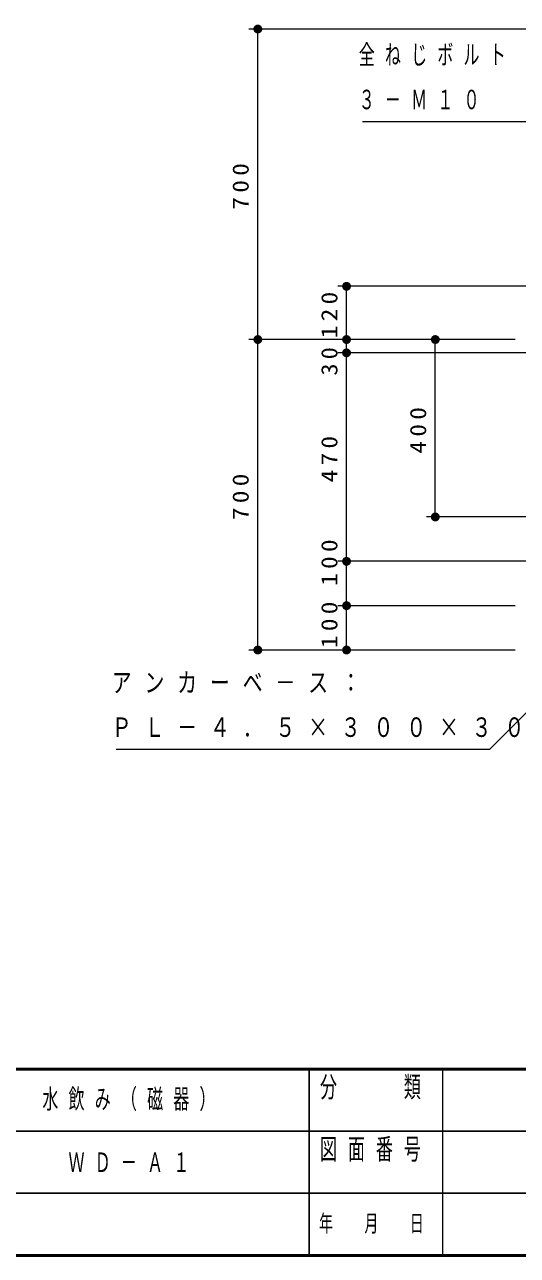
# Model space of a CAD drawing. Units: millimetres on the paper, scale 1:20. Extents: x -365 to 4, y -26 to 257.
# Drawn here: x -162.1 to -106.5, y 0 to 138.7 of the extents above; entities that cross this region are included whole.
import ezdxf

# ---------------------------------------------------------------- set-up
doc = ezdxf.new("R2010")
doc.units = ezdxf.units.MM
doc.layers.add('LY_1', color=7, linetype='Continuous', lineweight=13)
doc.layers.add('LY_3', color=7, linetype='Continuous', lineweight=13)
doc.styles.add('ＭＳ ゴシック', font='')
doc.styles.get('ＭＳ ゴシック').set_extended_font_data('MS Gothic')

# ---------------------------------------------------------------- blocks, each defined once
blk = doc.blocks.new('filled_dot')
at = {"color": 0, "linetype": 'Continuous', "lineweight": -2, "const_width": 1.25}
blk.add_lwpolyline([(-0.625, 0, 1), (0.625, 0, 1)], format="xyb", close=True, dxfattribs=at)

msp = doc.modelspace()

# ---------------------------------------------------------------- linework, layer by layer
at = {"layer": 'LY_1'}
for p, q in [((-95.749, 138.239), (-136.799, 138.239)), ((-135.799, 103.239), (-135.799, 138.239)), ((-104.299, 109.239), (-126.799, 109.239)), ((-125.799, 103.239), (-125.799, 109.239)), ((-106.799, 103.239), (-136.799, 103.239)), ((-135.799, 68.239), (-135.799, 103.239)), ((-125.799, 99.06), (-125.799, 103.239)), ((-115.799, 83.239), (-115.799, 103.239)), ((-104.299, 101.739), (-126.799, 101.739)), ((-125.799, 78.239), (-125.799, 101.739)), ((-87.299, 83.239), (-116.799, 83.239)), ((-125.799, 73.239), (-125.799, 81.246)), ((-104.299, 78.239), (-126.799, 78.239)), ((-106.799, 73.239), (-126.799, 73.239)), ((-125.799, 68.239), (-125.799, 73.239)), ((-106.799, 68.239), (-136.799, 68.239))]:
    msp.add_line(p, q, dxfattribs=at)
for points in [[(-83.32, 105.548), (-105.554, 127.781), (-124.005, 127.781)], [(-88.482, 78.239), (-109.696, 57.026), (-151.753, 57.026)]]:
    msp.add_lwpolyline(points, dxfattribs=at)
at = {"layer": 'LY_3', "lineweight": 50}
for p, q in [((-365, 21), (0, 21)), ((-365, 0), (0, 0))]:
    msp.add_line(p, q, dxfattribs=at)
at = {"layer": 'LY_3', "lineweight": 25}
for p, q in [((-130, 21), (-130, 0)), ((-182.5, 14), (-70, 14)), ((-237.5, 7), (0, 7))]:
    msp.add_line(p, q, dxfattribs=at)
at = {"layer": 'LY_3'}
msp.add_line((-115, 21), (-115, 0), dxfattribs=at)

# ---------------------------------------------------------------- block references
at = {"layer": 'LY_1', "xscale": 0.4, "yscale": 0.4}
for p, rotation in [((-135.799, 138.239), 270), ((-125.799, 109.239), 270), ((-135.799, 103.239), 90), ((-135.799, 103.239), 270), ((-125.799, 103.239), 90), ((-125.799, 103.239), 270), ((-115.799, 103.239), 270), ((-125.799, 101.739), 270), ((-115.799, 83.239), 90), ((-125.799, 78.239), 270), ((-125.799, 73.239), 270), ((-135.799, 68.239), 90), ((-125.799, 68.239), 90)]:
    msp.add_blockref('filled_dot', p, dxfattribs=dict(at, rotation=rotation))

# ---------------------------------------------------------------- texts
at = {"layer": 'LY_1', "char_height": 2.199, "style": 'ＭＳ ゴシック'}
for s, insert, attachment_point in [('\\T1.64;\\W0.6;全ねじボルト', (-124.422, 135.281), 4), ('\\T1.64;\\W0.6;３－Ｍ１０', (-124.422, 130.281), 4), ('\\T1.64;\\W0.75;アンカーベ－ス：', (-152.265, 64.526), 4), ('\\T1.64;\\W0.75;ＰＬ－４．５×３００×３００', (-152.265, 59.526), 4), ('\\T1.64;\\W0.6;水飲み（磁器）', (-149.75, 17.5), 5), ('\\T1.64;\\W0.6;ＷＤ－Ａ１', (-149.75, 10.5), 5)]:
    msp.add_mtext(s, dxfattribs=dict(at, insert=insert, attachment_point=attachment_point))
at = {"layer": 'LY_1', "char_height": 1.833, "attachment_point": 8, "rotation": 90, "style": 'ＭＳ ゴシック'}
for s, insert in [('\\T1.33;\\W1.15;700', (-136.799, 120.739)), ('\\T1.33;\\W1.15;120', (-126.799, 106.239)), ('\\T1.34;\\W1.1;30', (-126.799, 101.008)), ('\\T1.33;\\W1.15;400', (-116.799, 93.239)), ('\\T1.33;\\W1.15;470', (-126.799, 89.989)), ('\\T1.33;\\W1.15;700', (-136.799, 85.739)), ('\\T1.33;\\W1.15;100', (-126.799, 78.329)), ('\\T1.33;\\W1.15;100', (-126.799, 71.316))]:
    msp.add_mtext(s, dxfattribs=dict(at, insert=insert))
at = {"layer": 'LY_3', "style": 'ＭＳ ゴシック'}
for s, insert, char_height, attachment_point in [('\\T1.64;\\W0.6;分\u3000\u3000類', (-122.5, 20.167), 2.346, 2), ('\\T1.64;\\W0.6;図面番号', (-122.5, 13.167), 2.346, 2), ('\\T1.64;\\W0.6;年\u3000月\u3000日', (-122.5, 3.5), 1.906, 5)]:
    msp.add_mtext(s, dxfattribs=dict(at, insert=insert, char_height=char_height, attachment_point=attachment_point))

doc.saveas('drawing.dxf')
